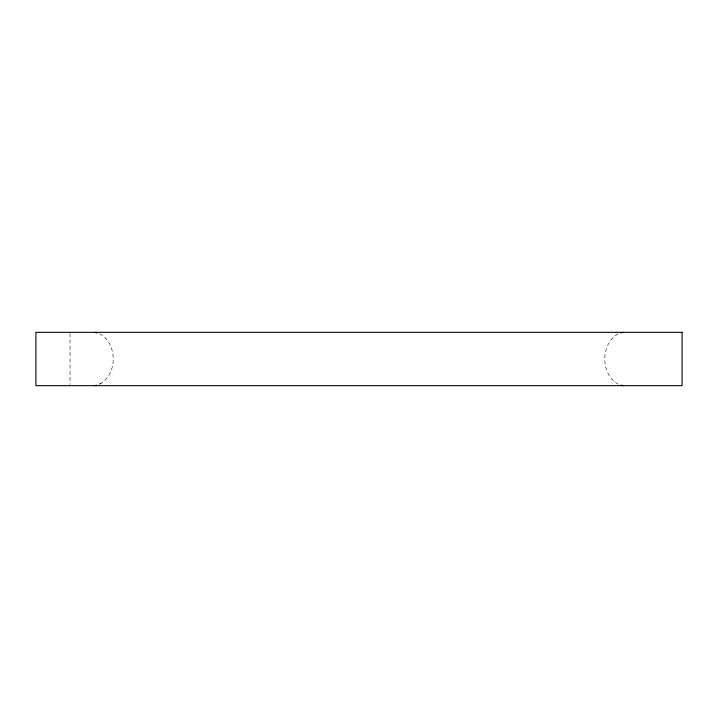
<?xml version="1.0" encoding="UTF-8"?>
<svg xmlns="http://www.w3.org/2000/svg" width="718" height="718" viewBox="0 0 718 718"><rect width="100%" height="100%" fill="white"/><g stroke="black" fill="none" stroke-linecap="round" stroke-linejoin="round"><path stroke-width="0.54" stroke-dasharray="3.59 2.69" d="M99.901 384.148C117.68 374.105 117.68 343.895 99.901 333.852M618.099 333.852C600.32 343.895 600.32 374.105 618.099 384.148M99.246 384.148L101.005 383.394M70.032 333.43L70.032 384.57"/><path stroke-width="1.08" d="M95.063 385.674L96.67 385.162M621.007 332.937L622.937 332.326M621.007 385.063L622.937 385.674M95.063 332.326L96.993 332.937M682.1 332.326L35.9 332.326L35.9 385.674L682.1 385.674L682.1 332.326"/></g></svg>
